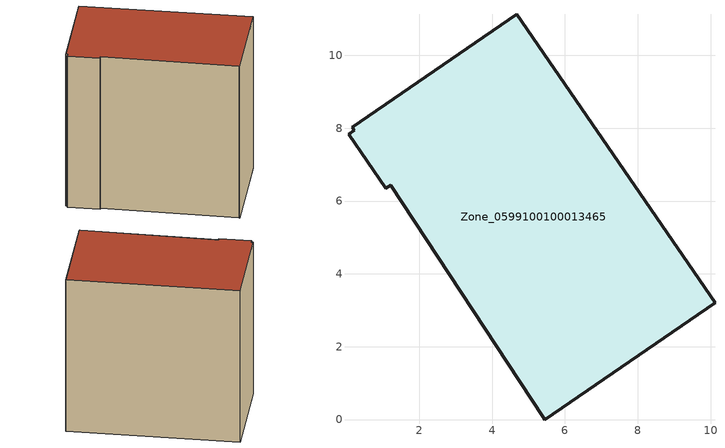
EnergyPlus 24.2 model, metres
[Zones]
Zone_0599100100013465
 floor ground (C_G): 1.21,6.43 1.08,6.35 0.06,7.84 0.22,7.94 0.16,8.03 4.67,11.12 10.12,3.2 5.44,0 5.41,0.06 z0
 wall outside (C_F): 5.44,0 10.12,3.2 4.67,11.12 0.16,8.03 0.22,7.94 0.06,7.84 1.08,6.35 1.21,6.43 5.41,0.06 5.44,0 z0:9.46
 roof outside (C_R): 1.08,6.35 1.21,6.43 5.41,0.06 5.44,0 10.12,3.2 4.67,11.12 0.16,8.03 0.22,7.94 0.06,7.84 z9.46
[BUILDING]
Pand.0599100100013465: North Axis=0; Terrain=City; Loads Convergence Tolerance Value=0.04; Temperature Convergence Tolerance Value=0.4; Solar Distribution=FullExterior; Maximum Number of Warmup Days=25; Minimum Number of Warmup Days=1
[Site:Location]
Rotterdam.The.Hague.AP_ZH_NLD Design_Conditions: Latitude=51.96; Longitude=4.45; Time Zone=1; Elevation=-4.5
[SITE:GROUNDTEMPERATURE:BUILDINGSURFACE]
18, 18, 18, 18, 18, 18, 18, 18, 18, 18, 18, 18
[MATERIAL] Thermal Absorptance=0.9; Solar Absorptance=0.7; Visible Absorptance=0.7
Name | Roughness | Thickness | Conductivity | Density | Specific Heat
G.TC.2015-2018 | MediumSmooth | 0.15 | 0.0428571 | 540 | 1210
F.TC.2015-2018 | Rough | 0.3 | 0.0666667 | 1920 | 840
R.TC.2015-2018 | MediumRough | 0.2 | 0.0333333 | 1500 | 1000
[CONSTRUCTION]
C_G: G.TC.2015-2018
C_F: F.TC.2015-2018
C_R: R.TC.2015-2018
[ZONE]
Zone_0599100100013465: Type=1; Multiplier=1; Ceiling Height=Autocalculate; Volume=Autocalculate; Floor Area=autocalculate; Part of Total Floor Area=Yes
[ZONEINFILTRATION:DESIGNFLOWRATE]
Infil_Zone_0599100100013465: Zone or ZoneList or Space or SpaceList=Zone_0599100100013465; Schedule=AlwaysOn; Design Flow Rate Calculation Method=Flow/Area; Flow Rate per Floor Area=0.0015; Constant Term Coefficient=1; Temperature Term Coefficient=0; Velocity Term Coefficient=0; Velocity Squared Term Coefficient=0
[HVACTEMPLATE:ZONE:IDEALLOADSAIRSYSTEM]
Zone_0599100100013465: Maximum Heating Supply Air Temperature=50; Minimum Cooling Supply Air Temperature=13; Maximum Heating Supply Air Humidity Ratio=0.0156; Minimum Cooling Supply Air Humidity Ratio=0.0077; Heating Limit=NoLimit; Cooling Limit=NoLimit; Dehumidification Control Type=ConstantSensibleHeatRatio; Cooling Sensible Heat Ratio=0.7; Dehumidification Setpoint=60; Humidification Control Type=None; Humidification Setpoint=30; Outdoor Air Method=None; Outdoor Air Flow Rate per Person=0.00944; Outdoor Air Flow Rate per Zone Floor Area=0; Outdoor Air Flow Rate per Zone=0; Demand Controlled Ventilation Type=None; Outdoor Air Economizer Type=NoEconomizer; Heat Recovery Type=None; Sensible Heat Recovery Effectiveness=0.7; Latent Heat Recovery Effectiveness=0.65
[ZONECONTROL:THERMOSTAT]
ThermostatControl_Zone_0599100100013465: Zone or ZoneList=Zone_0599100100013465; Control Type Schedule=DualSetpointControlType; Control 1=Thermostat_Zone_0599100100013465; Temperature Difference Between Cutout And Setpoint=0
[THERMOSTATSETPOINT:DUALSETPOINT]
Thermostat_Zone_0599100100013465: Heating Setpoint Temperature Schedule=HeatingSetpoint_Zone_0599100100013465; Cooling Setpoint Temperature Schedule=CoolingSetpoint_Zone_0599100100013465
[SCHEDULE:COMPACT]
HeatingSetpoint_Zone_0599100100013465: Through: 12/31, For: AllDays, Until: 24:00, 21
CoolingSetpoint_Zone_0599100100013465: Through: 12/31, For: AllDays, Until: 24:00, 24
DualSetpointControlType: Through: 12/31, For: AllDays, Until: 24:00, 4
AlwaysOn: Through: 12/31, For: AllDays, Until: 24:00, 1
